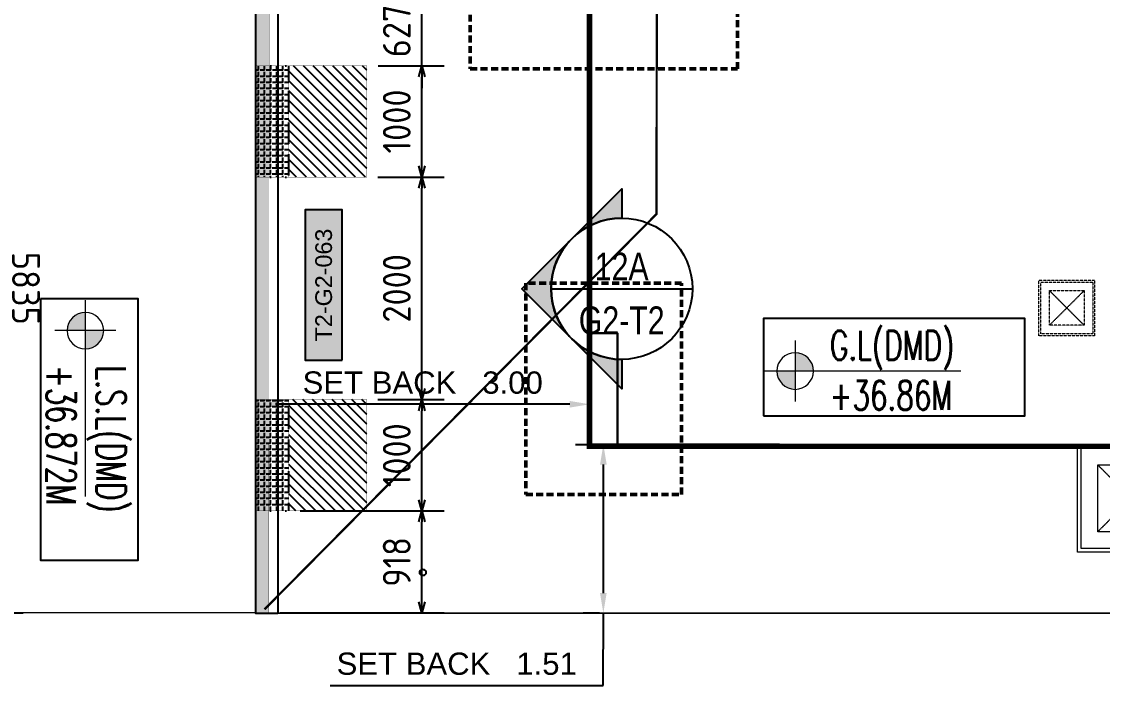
# Model space of a CAD drawing. Header units: centimetres. Extents: x -6122352 to 6876996, y -1694241 to 2592194.
# Drawn here: x 132226 to 141937, y -66823 to -60857 of the extents above; entities that cross this region are included whole.
import ezdxf
from ezdxf.enums import TextEntityAlignment as Align
from ezdxf.xclip import XClip

# ---------------------------------------------------------------- set-up
doc = ezdxf.new("R2010")
doc.units = ezdxf.units.CM
doc.header["$MEASUREMENT"] = 0
doc.header["$XCLIPFRAME"] = 2
doc.header["$PDMODE"] = 66
doc.header["$PDSIZE"] = 100
for name, pattern in [('23585-XR-AR-END-SETTING OUT PLAN$0$HIDDEN', [0.375, 0.25, -0.125]), ('CENTER', [2, 1.25, -0.25, 0.25, -0.25]), ('DASHED2', [0.375, 0.25, -0.125]), ('XR-AR-END-SETTING OUT PLAN$0$23261-XR-AR-SI-GF$0$HIDDEN', [0.375, 0.25, -0.125])]:
    doc.linetypes.add(name, pattern=pattern)
doc.layers.get('Defpoints').update_dxf_attribs({"color": 255, "linetype": 'CENTER'})
for name, color, linetype in [('00-MI-DIM', 7, 'Continuous'), ('23585-XR-AR-BOUNDARY WALLS AND SETBACKS$0$setback', 7, 'XR-AR-END-SETTING OUT PLAN$0$23261-XR-AR-SI-GF$0$HIDDEN'), ('@MI-FOOTINGS', 7, 'Continuous'), ('@MI-MEP', 7, 'Continuous'), ('@MI-REF LAYER', 7, 'Continuous'), ('@MI-TYPE-01', 30, 'Continuous'), ('@MI-TYPE-02', 6, 'Continuous'), ('B_TH_4', 7, 'Continuous'), ('PANEL-TAGS', 7, 'Continuous'), ('S-DIMENSION', 251, 'Continuous'), ('XREF1$0$S-LEVELS', 2, 'Continuous'), ('XREF1$0$TYPICAL NEW PROFILE', 3, 'Continuous')]:
    doc.layers.add(name, color=color, linetype=linetype)
for name, color, linetype, lineweight, true_color in [('08-Compound Wall-2', 6, 'Continuous', 25, 0xff00ff), ('23585-XR-AR-DAMAC PLOT LIMITS$0$1-End units', 7, 'Continuous', 5, 0xf8991e), ('23585-XR-AR-DAMAC PLOT LIMITS$0$1-Open Space', 7, 'Continuous', 5, 0x90cf5a)]:
    doc.layers.add(name, color=color, linetype=linetype, lineweight=lineweight, true_color=true_color)
for name, color, linetype, lineweight in [('23585-XR-AR-END-SETTING OUT PLAN$0$A-FLOR-UNDR', 8, '23585-XR-AR-END-SETTING OUT PLAN$0$HIDDEN', 5), ('@ Foundations', 4, 'DASHED2', 50), ('A-ANNO-TEXT', 3, 'Continuous', 25), ('XR-AR-END-SETTING OUT PLAN$0$23585-XR-AR-END-GROUND FLOOR$0$S-COLS', 51, 'Continuous', 40), ('XR-AR-END-SETTING OUT PLAN$0$23585-XR-AR-END-GROUND FLOOR$0$S-COLS-PATT', 8, 'Continuous', 5), ('XREF1$0$36-TAGLVL', 23, 'Continuous', 9)]:
    doc.layers.add(name, color=color, linetype=linetype, lineweight=lineweight)
doc.styles.add('Arial Narrow', font='ARIALN.TTF', dxfattribs={"width": 0.95, "height": 500})
doc.styles.add('PANELTAG_STYLE', font='arial.ttf')
doc.styles.add('Schueco-BEMSTIL', font='isocpeur.ttf', dxfattribs={"width": 0.9})
doc.styles.get("Standard").update_dxf_attribs({"font": 'arial.ttf'})
doc.styles.add('XREF1$0$DLT_TEXT', font='romans.shx', dxfattribs={"width": 0.7})
doc.dimstyles.new('MI- JWC-TXT-2.5 MM', dxfattribs={"dimscale": 1.5, "dimtxt": 2.5, "dimasz": 1, "dimexe": 2, "dimexo": 1, "dimgap": 1, "dimtad": 1, "dimdec": 0, "dimdsep": 46, "dimtxsty": 'Schueco-BEMSTIL', "dimblk": 'OPEN30', "dimcen": 0, "dimdle": 2, "dimclrd": 140, "dimclre": 8, "dimclrt": 40, "dimadec": 0, "dimazin": 2, "dimtfac": 1, "dimtdec": 0, "dimtix": 1, "dimtmove": 2, "dimatfit": 3, "dimldrblk": 'OPEN', "dimfxl": 2, "dimlwd": -1, "dimlwe": -1, "dimarcsym": 0})
doc.dimstyles.get("Standard").update_dxf_attribs({"dimtxt": 5, "dimasz": 0.5, "dimexe": 0.18, "dimexo": 0.0625, "dimgap": 0.09, "dimtad": 0, "dimtih": 1, "dimtoh": 1, "dimdec": 0, "dimzin": 0, "dimdsep": 46, "dimtxsty": 'Standard', "dimcen": 0.09, "dimadec": 0, "dimazin": 0, "dimtfac": 1, "dimtdec": 0, "dimtofl": 0, "dimtmove": 0, "dimatfit": 3, "dimfxl": 1, "dimtolj": 1, "dimtzin": 0, "dimarcsym": 0})

# ---------------------------------------------------------------- blocks, each defined once
blk = doc.blocks.new('23585-XR-AR-BOUNDARY WALLS AND SETBACKS')
at = {"layer": '08-Compound Wall-2'}
for points in [[(496559.739208506, 2768982.327076891), (496542.1177823653, 2768998.473096721), (496536.004029565, 2768991.800742978), (496531.950629939, 2768987.376943386), (496527.8972299393, 2768982.953143387), (496523.8438284184, 2768978.529541727), (496519.7902282792, 2768974.105741575), (496513.7425409908, 2768967.50540123), (496531.3636134808, 2768951.358759696)], [(496513.5336999983, 2768967.425499999), (496531.228499999, 2768951.2113), (496531.3636134805, 2768951.358759696)]]:
    blk.add_lwpolyline(points, dxfattribs=at)
at = {"layer": '23585-XR-AR-BOUNDARY WALLS AND SETBACKS$0$setback', "ltscale": 40, "const_width": 0.05}
blk.add_lwpolyline([(496556.6741001542, 2768981.202274867), (496542.2967960276, 2768994.375796448), (496538.1421869831, 2768989.841589371), (496534.0887982166, 2768985.417801631), (496530.0353982168, 2768980.994001632), (496525.9819525767, 2768976.570351822), (496521.9283484083, 2768972.146547273), (496517.7722339163, 2768967.610636459), (496532.1492828215, 2768954.436577055), (496536.3057524819, 2768958.97285092), (496540.3591508893, 2768963.396649184), (496544.4125508901, 2768967.820449183), (496548.4659508895, 2768972.244249184), (496552.5193508902, 2768976.668049183)], close=True, dxfattribs=at)
blk = doc.blocks.new('A$C9d9485f6')
at = {"layer": 'A-ANNO-TEXT', "rotation": 312.4881850805905}
blk.add_blockref('23585-XR-AR-BOUNDARY WALLS AND SETBACKS', (-2377088.534775567, -1504219.252137818), dxfattribs=at)
blk = doc.blocks.new('23585-XR-AR-DAMAC PLOT LIMITS')
at = {"layer": '23585-XR-AR-DAMAC PLOT LIMITS$0$1-End units', "color": 251, "true_color": 0x636466}
blk.add_lwpolyline([(496537.4117000001, 2768957.9595), (496531.2285000002, 2768951.211300001), (496513.5336999996, 2768967.4255), (496519.7165000001, 2768974.1733)], close=True, dxfattribs=at)
at = {"layer": '23585-XR-AR-DAMAC PLOT LIMITS$0$1-Open Space', "color": 251, "true_color": 0x636466}
blk.add_lwpolyline([(496513.5336999996, 2768967.4255), (496531.2285000002, 2768951.211300001), (496529.2017000001, 2768948.999299999), (496511.5071, 2768965.2139), (496493.8114999998, 2768981.4267), (496495.8382999999, 2768983.638699999)], close=True, dxfattribs=at)
blk = doc.blocks.new('A$Cf093b529')
at = {"layer": 'A-ANNO-TEXT'}
blk.add_blockref('23585-XR-AR-DAMAC PLOT LIMITS', (-495391.9901121984, -2768603.441896566), dxfattribs=at)
blk = doc.blocks.new('XR-AR-END-SETTING OUT PLAN$0$23585-XR-AR-END-GROUND FLOOR$0$A$C75a8815d')
at = {"layer": 'XR-AR-END-SETTING OUT PLAN$0$23585-XR-AR-END-GROUND FLOOR$0$S-COLS', "color": 252, "lineweight": 30}
blk.add_lwpolyline([(-0.02838230133056641, -3999.998283624649), (-0.0283818244934082, -2999.99828338623), (249.9716181755066, -2999.998282670975), (249.9716184139252, -3999.998283147812)], close=True, dxfattribs=at)
blk = doc.blocks.new('23585-XR-AR-END-SETTING OUT PLAN$0$MH-800')
at = {"ltscale": 5}
for p, q in [((-294.2866479934596, -650.7456844130211), (305.7133520064239, -50.74568441302017)), ((-294.2866479934596, -50.74568441302108), (305.7133520064239, -650.7456844130202))]:
    blk.add_line(p, q, dxfattribs=at)
for points in [[(-476.9225677270265, 131.8902353205449), (-476.9225677270265, -833.381604146587), (488.3492717399907, -833.381604146588), (488.3492717399907, 131.8902353205449)], [(-444.2866479934597, 99.25431558697892), (-444.2866479934596, -800.7456844130211), (455.7133520064239, -800.7456844130202), (455.7133520064241, 99.2543155869771)], [(-294.2866479934596, -50.74568441302108), (-294.2866479934596, -650.7456844130211), (305.7133520064239, -650.7456844130202), (305.7133520064239, -50.74568441302017)]]:
    blk.add_lwpolyline(points, close=True, dxfattribs=at)
blk = doc.blocks.new('XR-AR-END-SETTING OUT PLAN')
at = {"layer": '23585-XR-AR-END-SETTING OUT PLAN$0$A-FLOR-UNDR', "color": 8, "ltscale": 100, "xscale": -0.5182770836547854, "yscale": 0.5182770836547854, "zscale": 0.5182770836547854, "rotation": 270.0000009865863}
blk.add_blockref('23585-XR-AR-END-SETTING OUT PLAN$0$MH-800', (7466.668796461127, 2725.294538202917, -0.003005374467380919), dxfattribs=at)
at = {"layer": '23585-XR-AR-END-SETTING OUT PLAN$0$A-FLOR-UNDR', "color": 8, "ltscale": 100, "xscale": -1, "rotation": 270.0000009865863}
blk.add_blockref('23585-XR-AR-END-SETTING OUT PLAN$0$MH-800', (8215.359033365876, 1011.689828328039), dxfattribs=at)
at = {"layer": 'XR-AR-END-SETTING OUT PLAN$0$23585-XR-AR-END-GROUND FLOOR$0$S-COLS-PATT', "color": 8}
blk.add_blockref('XR-AR-END-SETTING OUT PLAN$0$23585-XR-AR-END-GROUND FLOOR$0$A$C75a8815d', (3000.129344239831, 5499.998310089111), dxfattribs=at)
blk = doc.blocks.new('END UNIT')
at = {"xscale": 0.001, "yscale": 0.001, "zscale": 0.001}
blk.add_blockref('XR-AR-END-SETTING OUT PLAN', (-9.150201729830158, 0), dxfattribs=at)
blk = doc.blocks.new('TH_4')
blk.add_blockref('END UNIT', (495802.3053798428, 2769130.514097063))
blk = doc.blocks.new('A$C780da55d')
at = {"layer": 'S-DIMENSION'}
blk.add_circle((0, 0), 0.02813349758424844, dxfattribs=at)
at = {"layer": 'B_TH_4', "xscale": 1.000039159572381, "yscale": 1.000039159572381, "zscale": 1.000039159572381}
blk.add_blockref('TH_4', (-495814.0704651335, -2769239.302089663), dxfattribs=at)
blk = doc.blocks.new('23585-XR-AR-MALDIVE-2$0$TH_4')
blk.add_blockref('A$C780da55d', (495794.655359471, 2769130.864096801))
at = {"layer": '@ Foundations', "linetype": 'DASHED2', "ltscale": 0.25}
for points in [[(495797.4803292943, 2769135.389769025), (495797.4803292943, 2769137.189769024), (495795.0803292943, 2769137.189769024), (495795.0803292943, 2769135.389769025)], [(495795.5803292943, 2769131.564769024), (495796.9803292943, 2769131.564769024), (495796.9803292943, 2769133.464769024), (495795.5803292943, 2769133.464769024)]]:
    blk.add_lwpolyline(points, close=True, dxfattribs=at)
blk = doc.blocks.new('A$C648f3c42')
at = {"color": 1, "true_color": 0xeb0000, "const_width": 0.01}
blk.add_lwpolyline([(33.15262363292277, 0.0001893071457743645), (27.15261880028993, 0.0001524444669485092), (21.15261396672577, 0.0001155796926468611), (15.15260913362727, 7.871724665164948e-05), (9.152604300063103, 4.185270518064499e-05), (0, 0), (0.0005651502870023251, 24.00012975768186), (9.152604304254055, 24.00019629951566), (15.15274425270036, 24.00008570449427), (21.15260162623599, 23.9999874541536), (27.15260645840317, 24.00002431729808), (33.15261129243299, 24.00006118137389), (42.30280754901469, 24.00006668013521), (42.30267243040726, 5.969149060547352e-05)], close=True, dxfattribs=at)
blk = doc.blocks.new('XREF1$0$LVL  ATTR')
at = {"color": 7}
blk.add_wipeout([(-0.33727806633866564, 0.38352486299273547), (1.8973092599409713, 0.38352486299273547), (1.8973092599409713, -0.45047952129880775), (-0.33727806633866564, -0.4504795212988073)], dxfattribs=at)
at = {"layer": 'XREF1$0$36-TAGLVL', "extrusion": (-4.888139810645865e-07, 1.406522031717416e-17, 0.9999999999998805)}
h = blk.add_hatch(color=252, dxfattribs=at)
h.paths.add_polyline_path([(-0.06536514837319736, 0.1562500046566129, 0.4142135623730951), (-0.2216151483731973, 4.656612873077392e-09), (-0.06536514837319736, 4.656612873077392e-09)])
h.paths.add_polyline_path([(0.09088485162680264, 4.656612873077392e-09), (-0.06536514837319736, 4.656612873077392e-09), (-0.06536514837319736, -0.1562499953433871, 0.4142135623730951)])
at = {"layer": 'XREF1$0$36-TAGLVL', "extrusion": (-4.888139810645865e-07, 1.406522031717408e-17, 0.9999999999998805)}
for p, q in [((-0.06536515014719235, -0.2604166821887048), (-0.06536515014719235, 0.2604166511446238)), ((1.351057254982072, -1.396983861923218e-08, 5.262988010916589e-07), (-0.3253053234689158, -1.396983861923218e-08, -1.018362459642307e-07))]:
    blk.add_line(p, q, dxfattribs=at)
blk.add_circle((-0.06536514830387681, -4.494034574497252e-25, 3.195139836529895e-08), 0.15625, dxfattribs=at)
at = {"layer": 'XREF1$0$S-LEVELS', "color": 1}
blk.add_lwpolyline([(-0.3372780663386656, 0.3835248629927364), (1.897309259940972, 0.3835248629927364), (1.897309259940972, -0.4504795212988069), (-0.3372780663386656, -0.4504795212988069)], close=True, dxfattribs=at)
at = {"layer": 'XREF1$0$TYPICAL NEW PROFILE', "color": 3, "style": 'XREF1$0$DLT_TEXT', "width": 0.7}
for tag, p in [('+0.00M', (0.2413431143818681, 0.067100426539497, -0.0001437184612911057)), ('S.S.L', (0.2413431143818681, -0.3452672204089993, -0.0001437184612911057))]:
    blk.add_attdef(tag, p, '', height=0.2500000000000001, dxfattribs=at)
blk = doc.blocks.new('*D751')
at = {"color": 0, "lineweight": -2, "transparency": 16777216}
for p, q in [((494320.6713823844, 2767860.664908514), (494320.6713823844, 2767861.140714447)), ((494317.668926844, 2767860.9845614), (494317.668926844, 2767860.780714447)), ((494320.4913823844, 2767860.960714447), (494317.848926844, 2767860.960714447))]:
    blk.add_line(p, q, dxfattribs=at)
at = {"color": 0, "transparency": 16777216}
for points in [[(494317.848926844, 2767860.990714447), (494317.848926844, 2767860.930714448), (494317.668926844, 2767860.960714447)], [(494320.4913823844, 2767860.990714447), (494320.4913823844, 2767860.930714448), (494320.6713823844, 2767860.960714447)]]:
    blk.add_solid(points, dxfattribs=at)
at = {"layer": 'Defpoints', "color": 0, "transparency": 16777216}
for p in [(494317.668926844, 2767861.0470614), (494317.668926844, 2767860.960714447), (494320.6713823844, 2767860.602408514)]:
    blk.add_point(p, dxfattribs=at)
at = {"color": 0, "transparency": 16777216, "insert": (494319.1701546141, 2767861.154193301), "char_height": 0.2, "attachment_point": 5}
blk.add_mtext('\\A1;SET BACK   3.00', dxfattribs=at)
blk = doc.blocks.new('*D753')
at = {"color": 0, "lineweight": -2, "transparency": 16777216}
for p, q in [((494320.542642182, 2767860.599214392), (494320.9734933135, 2767860.599214392)), ((494320.7934933135, 2767859.264396453), (494320.7934933135, 2767860.419214392)), ((494320.7589139972, 2767859.084396453), (494320.6134933135, 2767859.084396453)), ((494320.7934933135, 2767858.434053895), (494320.7934933135, 2767859.084396453)), ((494318.3388139138, 2767858.434053895), (494320.7934933135, 2767858.434053895))]:
    blk.add_line(p, q, dxfattribs=at)
at = {"color": 0, "transparency": 16777216}
for points in [[(494320.7634933135, 2767860.419214392), (494320.8234933135, 2767860.419214392), (494320.7934933135, 2767860.599214392)], [(494320.7634933135, 2767859.264396453), (494320.8234933135, 2767859.264396453), (494320.7934933135, 2767859.084396453)]]:
    blk.add_solid(points, dxfattribs=at)
at = {"layer": 'Defpoints', "color": 0, "transparency": 16777216}
for p in [(494320.480142182, 2767860.599214392), (494320.7934933135, 2767860.599214392), (494320.8214139972, 2767859.084396453)]:
    blk.add_point(p, dxfattribs=at)
at = {"color": 0, "transparency": 16777216, "insert": (494319.4761536143, 2767858.627464535), "char_height": 0.2, "attachment_point": 5}
blk.add_mtext('\\A1;SET BACK   1.51', dxfattribs=at)
blk = doc.blocks.new('T1-FOOTING')
at = {"transparency": 33554679}
h = blk.add_hatch(dxfattribs=at)
h.set_pattern_fill('ANGLE', color=256, scale=500)
h.set_pattern_definition([(0, (0, 0), (0, 137.5), [100, -37.5]), (90, (0, 0), (-137.5, 8.419446744138054e-15), [100, -37.5])])
h.paths.add_polyline_path([(-500, -300.0000000000218), (499.9999999999964, -300.0000000000218), (499.9999999999964, -1.818989403545856e-11), (-500, -1.818989403545856e-11)])
h.paths.add_polyline_path([(-499.75, -299.7500000000218), (499.7499999999964, -299.7500000000218), (499.7499999999964, -0.2500000000181899), (-499.75, -0.2500000000181899)], flags=16)
h = blk.add_hatch(dxfattribs=at)
h.set_pattern_fill('ANGLE', color=8, scale=200)
h.set_pattern_definition([(0, (0, 0), (0, 55.00000000000001), [40, -15]), (90, (0, 0), (-55.00000000000001, 3.367778697655222e-15), [40, -15])])
h.paths.add_polyline_path([(500.0000000000025, -300.0000000000218), (500.0000000000035, -1.818989403545856e-11), (-500, -1.816147232602816e-11), (-499.9999999999989, -300.0000000000291)])
h = blk.add_hatch(dxfattribs=at)
h.set_pattern_fill('ANSI31', color=8, scale=500)
h.set_pattern_definition([(45, (0, 0), (-44.19417382415922, 44.19417382415922), [])])
h.paths.add_polyline_path([(500, -1000.000000000015), (500.0000000000025, -300.0000000000218), (-499.9999999999989, -300.000000000029), (-499.9999999999964, -1000.000000000011)])
at = {"layer": '@MI-TYPE-01', "color": 240, "linetype": 'DASHED2', "true_color": 0xed1f24}
blk.add_line((-500.0000000000073, -300.0000000000291), (499.9999999999964, -300.0000000000218), dxfattribs=at)
at = {"layer": '@MI-TYPE-01', "color": 240, "true_color": 0xed1f24, "const_width": 2.5}
blk.add_lwpolyline([(-500, -1.818989403545856e-11), (500.0000000000036, -1.818989403545856e-11), (500, -1000.000000000015), (-499.9999999999964, -1000.000000000011)], close=True, dxfattribs=at)
blk = doc.blocks.new('A$C90a9385a')
at = {"layer": '@MI-TYPE-02'}
h = blk.add_hatch(color=256, dxfattribs=at)
h.dxf.hatch_style = 1
h.paths.add_polyline_path([(5835.000000000029, 0), (0, 0), (0, -120), (5835, -120)])
at = {"layer": '@MI-TYPE-02', "const_width": 2.5}
blk.add_lwpolyline([(5835.000000000029, 0), (0, 0), (0, -120), (5835, -120)], close=True, dxfattribs=at)
at = {"layer": '@MI-FOOTINGS', "color": 240, "true_color": 0xed1f24}
for p in [(1417.536642821826, 0.872473891977279), (4417.536642821826, 0.8724738919918309)]:
    blk.add_blockref('T1-FOOTING', p, dxfattribs=at)
blk = doc.blocks.new('_Open30')
at = {"color": 0, "linetype": 'ByBlock', "lineweight": -2}
for p, q in [((-1, 0.26794919), (0, 0)), ((0, 0), (-1, -0.26794919)), ((0, 0), (-1, 0))]:
    blk.add_line(p, q, dxfattribs=at)
blk = doc.blocks.new('*D1343')
at = {"color": 8, "transparency": 16777216}
for p, q in [((390.6227459281819, -47080.80116095192), (1684.684925263748, -47080.80116095192)), ((211.3308254611179, -47998.30569433885), (1684.684925263748, -47998.30569433885))]:
    blk.add_line(p, q, dxfattribs=at)
at = {"color": 140, "transparency": 16777216}
blk.add_line((1484.684925263748, -47898.30569433885), (1484.684925263748, -47180.80116095192), dxfattribs=at)
at = {"layer": 'Defpoints', "color": 0, "transparency": 16777216}
for p in [(290.6227459281819, -47080.80116095192), (1484.684925263748, -47080.80116095192), (111.3308254611179, -47998.30569433885)]:
    blk.add_point(p, dxfattribs=at)
at = {"color": 140, "transparency": 16777216, "xscale": 100, "yscale": 100, "zscale": 100}
for p, rotation in [((1484.684925263748, -47080.80116095192), 90), ((1484.684925263748, -47998.30569433885), 270)]:
    blk.add_blockref('_Open30', p, dxfattribs=dict(at, rotation=rotation))
at = {"color": 40, "transparency": 16777216, "insert": (1259.684925263734, -47539.55342764538), "char_height": 250, "attachment_point": 5, "rotation": 90, "style": 'Schueco-BEMSTIL'}
blk.add_mtext('918', dxfattribs=at)
blk = doc.blocks.new('_Open')
at = {"color": 0, "linetype": 'ByBlock', "lineweight": -2}
for p, q in [((-1, 0.1666666666666667), (0, 0)), ((-1, -0.1666666666666667), (0, 0)), ((0, 0), (-1, 0))]:
    blk.add_line(p, q, dxfattribs=at)
blk = doc.blocks.new('*D1344')
at = {"color": 8, "transparency": 16777216}
for p, q in [((1090.801907083369, -46080.92659767708), (1684.684925263748, -46080.92659767708)), ((390.6227459281819, -47080.80116095192), (1684.684925263749, -47080.80116095192))]:
    blk.add_line(p, q, dxfattribs=at)
at = {"color": 140, "transparency": 16777216}
blk.add_line((1484.684925263748, -46980.80116095192), (1484.684925263748, -46180.92659767708), dxfattribs=at)
at = {"layer": 'Defpoints', "color": 0, "transparency": 16777216}
for p in [(990.8019070833693, -46080.92659767708), (1484.684925263748, -46080.92659767708), (290.6227459281819, -47080.80116095192)]:
    blk.add_point(p, dxfattribs=at)
at = {"color": 140, "transparency": 16777216, "xscale": 100, "yscale": 100, "zscale": 100}
for p, rotation in [((1484.684925263748, -46080.92659767708), 90), ((1484.684925263748, -47080.80116095192), 270)]:
    blk.add_blockref('_Open30', p, dxfattribs=dict(at, rotation=rotation))
at = {"color": 40, "transparency": 16777216, "insert": (1259.684925263735, -46580.86387931449), "char_height": 250, "attachment_point": 5, "rotation": 90, "style": 'Schueco-BEMSTIL'}
blk.add_mtext('1000', dxfattribs=at)
blk = doc.blocks.new('*D1345')
at = {"color": 8, "transparency": 16777216}
for p, q in [((1091.16025186563, -44080.92662977983), (1684.684925263748, -44080.92662977983)), ((1090.801907083369, -46080.92659767708), (1684.684925263749, -46080.92659767708))]:
    blk.add_line(p, q, dxfattribs=at)
at = {"color": 140, "transparency": 16777216}
blk.add_line((1484.684925263749, -45980.92659767708), (1484.684925263748, -44180.92662977983), dxfattribs=at)
at = {"layer": 'Defpoints', "color": 0, "transparency": 16777216}
for p in [(991.1602518656296, -44080.92662977983), (1484.684925263748, -44080.92662977983), (990.8019070833693, -46080.92659767708)]:
    blk.add_point(p, dxfattribs=at)
at = {"color": 140, "transparency": 16777216, "xscale": 100, "yscale": 100, "zscale": 100}
for p, rotation in [((1484.684925263748, -44080.92662977983), 90), ((1484.684925263749, -46080.92659767708), 270)]:
    blk.add_blockref('_Open30', p, dxfattribs=dict(at, rotation=rotation))
at = {"color": 40, "transparency": 16777216, "insert": (1259.684925263736, -45080.92661372845), "char_height": 250, "attachment_point": 5, "rotation": 90, "style": 'Schueco-BEMSTIL'}
blk.add_mtext('2000', dxfattribs=at)
blk = doc.blocks.new('*D1346')
at = {"color": 8, "transparency": 16777216}
for p, q in [((1091.339424256701, -43080.92664583121), (1684.684925263749, -43080.92664583121)), ((1091.16025186563, -44080.92662977983), (1684.684925263749, -44080.92662977983))]:
    blk.add_line(p, q, dxfattribs=at)
at = {"color": 140, "transparency": 16777216}
blk.add_line((1484.684925263749, -43980.92662977983), (1484.684925263748, -43180.92664583121), dxfattribs=at)
at = {"layer": 'Defpoints', "color": 0, "transparency": 16777216}
for p in [(991.3394242567015, -43080.92664583121), (1484.684925263748, -43080.92664583121), (991.1602518656296, -44080.92662977983)]:
    blk.add_point(p, dxfattribs=at)
at = {"color": 140, "transparency": 16777216, "xscale": 100, "yscale": 100, "zscale": 100}
for p, rotation in [((1484.684925263748, -43080.92664583121), 90), ((1484.684925263749, -44080.92662977983), 270)]:
    blk.add_blockref('_Open30', p, dxfattribs=dict(at, rotation=rotation))
at = {"color": 40, "transparency": 16777216, "insert": (1259.684925263736, -43580.92663780552), "char_height": 250, "attachment_point": 5, "rotation": 90, "style": 'Schueco-BEMSTIL'}
blk.add_mtext('1000', dxfattribs=at)
blk = doc.blocks.new('*D1347')
at = {"color": 140, "transparency": 16777216}
for p, q in [((1484.684925263749, -42353.51095627668), (1484.684925263749, -42253.51095627668)), ((1484.684925263749, -43080.92664583121), (1484.684925263749, -42453.51095627668)), ((1484.684925263749, -43180.92664583121), (1484.684925263749, -43280.92664583121))]:
    blk.add_line(p, q, dxfattribs=at)
at = {"color": 8, "transparency": 16777216}
for p, q in [((1092.140814234981, -42453.51095627668), (1684.684925263749, -42453.51095627668)), ((1091.339424256701, -43080.92664583121), (1684.684925263749, -43080.92664583121))]:
    blk.add_line(p, q, dxfattribs=at)
at = {"layer": 'Defpoints', "color": 0, "transparency": 16777216}
for p in [(992.1408142349812, -42453.51095627668), (1484.684925263749, -42453.51095627668), (991.3394242567015, -43080.92664583121)]:
    blk.add_point(p, dxfattribs=at)
at = {"color": 140, "transparency": 16777216, "xscale": 100, "yscale": 100, "zscale": 100}
for p, rotation in [((1484.684925263749, -42453.51095627668), 270), ((1484.684925263749, -43080.92664583121), 90)]:
    blk.add_blockref('_Open30', p, dxfattribs=dict(at, rotation=rotation))
at = {"color": 40, "transparency": 16777216, "insert": (1259.684925263736, -42767.21880105394), "char_height": 250, "attachment_point": 5, "rotation": 90, "style": 'Schueco-BEMSTIL'}
blk.add_mtext('627', dxfattribs=at)
blk = doc.blocks.new('*D913')
at = {"layer": '@MI-TYPE-02', "color": 8, "transparency": 16777216}
for p, q in [((382582.7776329704, -191426.2165926812), (383394.4985226489, -191426.0711547175)), ((382583.8231038728, -197261.2164990215), (383395.5439934693, -197261.0710610578))]:
    blk.add_line(p, q, dxfattribs=at)
at = {"layer": '@MI-TYPE-02', "color": 140, "transparency": 16777216}
blk.add_line((383195.5260794419, -197161.1068971384), (383194.516443097, -191526.1069875878), dxfattribs=at)
at = {"layer": 'Defpoints', "color": 0, "transparency": 16777216}
for p in [(382482.7776345755, -191426.2345099189), (383194.4985258593, -191426.1069891929), (382483.823105478, -197261.2344162592)]:
    blk.add_point(p, dxfattribs=at)
at = {"layer": '@MI-TYPE-02', "color": 140, "transparency": 16777216, "xscale": 100, "yscale": 100, "zscale": 100}
for p, rotation in [((383194.4985258593, -191426.1069891929), 90.01026582106833), ((383195.5439966797, -197261.1068955332), 270.0102658210683)]:
    blk.add_blockref('_Open30', p, dxfattribs=dict(at, rotation=rotation))
at = {"layer": '@MI-TYPE-02', "color": 40, "transparency": 16777216, "insert": (383420.0212576578, -194343.5666285782), "char_height": 250, "attachment_point": 5, "rotation": 270.01026582106834, "style": 'Schueco-BEMSTIL'}
blk.add_mtext('5835', dxfattribs=at)
blk = doc.blocks.new('PANELTAG')
at = {"layer": 'PANEL-TAGS', "color": 1}
blk.add_lwpolyline([(-13.5, -3.3), (13.5, -3.3), (13.5, 3.3), (-13.5, 3.3)], close=True, dxfattribs=at)
at = {"layer": 'PANEL-TAGS', "color": 40, "true_color": 0xffd700}
blk.add_solid([(-13.5, -3.3), (13.5, -3.3), (-13.5, 3.3), (13.5, 3.3)], dxfattribs=at)
at = {"layer": 'PANEL-TAGS', "color": 5, "style": 'PANELTAG_STYLE'}
blk.add_attdef('TAGNO', text='', height=3, dxfattribs=at).set_placement((0, 0), align=Align.CENTER)
blk = doc.blocks.new('*U1430')
h = blk.add_hatch(color=94)
edge = h.paths.add_edge_path()
edge.add_line((-5.853590386044781e-15, -6.350000000000011), (-3.839567134987508e-15, -8.98025612106916))
edge.add_line((-3.839567134987508e-15, -8.98025612106916), (-8.98025612106916, -1.4210854715202e-14))
edge.add_line((-8.98025612106916, -1.364422505680946e-14), (-1.243449787580175e-14, 8.980256121069147))
edge.add_line((-1.308023176029987e-14, 8.980256121069147), (-6.554262137165959e-15, 6.349999999999988))
edge.add_arc((-2.326472348102011e-15, -1.154631945610163e-14), 6.35, 90.00000000000004, 269.9999999999999)
at = {"color": 94}
blk.add_line((-6.35, -5.639932965095795e-15), (6.35, -1.127986593019159e-14), dxfattribs=at)
for points in [[(-5.853590386044781e-15, -6.350000000000011), (-3.839567134987508e-15, -8.98025612106916), (-8.98025612106916, -1.364422505680946e-14), (-1.308023176029987e-14, 8.980256121069147), (-6.554262137165959e-15, 6.349999999999988, 0.9999999999999994)], [(-4.490128060534579, 4.490128060534578, 0.4142135623730951), (-4.490128060534578, -4.49012806053458), (-8.98025612106916, -1.236372533598709e-15), (-4.490128060534585, 4.490128060534578)]]:
    blk.add_lwpolyline(points, format="xyb", close=True)
blk.add_circle((-1.409983241273949e-15, -5.639932965095795e-15), 6.35, dxfattribs=at)
at = {"style": 'Arial Narrow', "width": 0.95, "flags": 8}
blk.add_attdef('VIEWNUMBER', text='', height=2.5, dxfattribs=at).set_placement((-1.409983241273949e-15, -5.639932965095795e-15), align=Align.BOTTOM_CENTER)
blk.add_attdef('SHEETNUMBER', text='', height=2.5, dxfattribs=at).set_placement((-1.409983241273949e-15, -1.587500000000005), align=Align.TOP_CENTER)
blk = doc.blocks.new('A$C547b7078')
at = {"color": 1, "true_color": 0xeb0000, "const_width": 0.01}
blk.add_lwpolyline([(35.15050103946123, -21.37135449005291), (29.15049620682839, -21.37139135273173), (23.15049137326423, -21.37142821727321), (17.15048654016573, -21.37146507995203), (11.15048170660157, -21.3715019444935), (1.997877406538464, -21.37154379719868), (1.998442556825466, 2.628585960250348), (11.15048171079252, 2.628652502316982), (17.15062165923882, 2.628541907295585), (23.15047903277446, 2.628443656954914), (29.15048386494163, 2.628480520099401), (35.15048869897146, 2.628517384175211), (44.30068495555315, 2.628522882703692), (44.30054983694572, -21.37148410547525)], close=True, dxfattribs=at)
dim = blk.add_linear_dim(base=(1.997923623304814, -19.49521138612181), p1=(5.00037916371366, -19.85351731907576), p2=(1.997923623304814, -19.40886443341151), text='SET BACK   <>', dimstyle='Standard', override={"dimtxt": 0.2, "dimtad": 1, "dimtih": 0, "dimdec": 2})
dim.commit()
dim.dimension.update_dxf_attribs({"geometry": '*D751', "text_midpoint": (3.499151393480133, -19.30173253221437), "insert": (-494315.6710032207, -2767880.455925833)})
dim = blk.add_linear_dim(base=(5.122490092820954, -19.85671144165099), p1=(5.150410776317585, -21.37152938125655), p2=(4.809138961136341, -19.85671144258231), angle=90, text='SET BACK   <>', dimstyle='Standard', override={"dimtxt": 0.2, "dimtad": 1, "dimtih": 0, "dimdec": 2, "dimtmove": 1})
dim.commit()
dim.dimension.update_dxf_attribs({"geometry": '*D753', "text_midpoint": (4.445290861127432, -22.02187193930149), "dimtype": 128, "insert": (-494315.6710032207, -2767880.455925833)})
blk = doc.blocks.new('T1-PARTITION PLAN')
at = {"layer": '@MI-TYPE-02', "rotation": 89.98973417812736}
blk.add_blockref('A$C90a9385a', (-8.669172612717375, -47998.2841936519), dxfattribs=at)
for base, p1, p2, picture, middle, set_off in [((1484.684925263808, -42453.51095627668), (991.3394242567599, -43080.9266458312), (992.1408142350397, -42453.51095627667), '*D1347', (1259.684925263795, -42767.21880105394), (5.88897819397971e-11, 0)), ((1484.684925263733, -43080.92664583121), (991.1602518656141, -44080.92662977982), (991.339424256686, -43080.9266458312), '*D1346', (1259.684925263721, -43580.92663780552), (-1.500666257925332e-11, 0)), ((1484.684925263728, -44080.92662977984), (990.8019070833483, -46080.92659767708), (991.1602518656085, -44080.92662977982), '*D1345', (1259.684925263715, -45080.92661372846), (-2.05773176276125e-11, -7.275957614183426e-12))]:
    dim = blk.add_linear_dim(base=base, p1=p1, p2=p2, angle=90, dimstyle='MI- JWC-TXT-2.5 MM')
    dim.commit()
    dim.dimension.update_dxf_attribs({"geometry": picture, "text_midpoint": middle, "insert": set_off})
for base, p1, p2, picture, middle in [((1484.684925263748, -46080.92659767708), (290.6227459281818, -47080.8011609519), (990.8019070833689, -46080.92659767707), '*D1344', (1259.684925263735, -46580.86387931449)), ((1484.684925263748, -47080.80116095192), (111.3308254611179, -47998.30569433884), (290.6227459281818, -47080.8011609519), '*D1343', (1259.684925263734, -47539.55342764538))]:
    dim = blk.add_linear_dim(base=base, p1=p1, p2=p2, angle=90, dimstyle='MI- JWC-TXT-2.5 MM')
    dim.commit()
    dim.dimension.update_dxf_attribs({"geometry": picture, "text_midpoint": middle})
blk = doc.blocks.new('T1-PARTITON 2')
at = {"layer": '@MI-TYPE-02'}
dim = blk.add_linear_dim(base=(710.6754203813034, 5835.127427066211), p1=(0, 0), p2=(-1.045470902463421, 5834.999906340265), angle=90.01026582106833, dimstyle='MI- JWC-TXT-2.5 MM', dxfattribs=at)
dim.commit()
dim.dimension.update_dxf_attribs({"geometry": '*D913', "text_midpoint": (936.198152179888, 2917.667787680926), "insert": (-382483.823105478, 197261.2344162591)})

msp = doc.modelspace()

# ---------------------------------------------------------------- block references
at = {"layer": '@MI-REF LAYER', "xscale": 1000, "yscale": 1000, "zscale": 1000}
msp.add_blockref('A$C9d9485f6', (-23958.95045533385, 48155.57226163784), dxfattribs=at)
at = {"layer": '@MI-REF LAYER', "xscale": 1000, "yscale": 1000, "zscale": 1000, "rotation": 312.4882903633292}
msp.add_blockref('A$Cf093b529', (-891608.7329339073, 539022.7201118186), dxfattribs=at)

# ---------------------------------------------------------------- next in the draw order: block references
at = {"layer": '@MI-REF LAYER'}
ref = msp.add_blockref('23585-XR-AR-MALDIVE-2$0$TH_4', (-496151301.9159901, -2769108451.800584), dxfattribs=dict(at, xscale=1000, yscale=1000, zscale=1000, rotation=359.9898100352379))
XClip(ref).set_block_clipping_path([(495835.3953325448, 2769154.4396940554), (495826.3052454812, 2769154.3996857116), (495820.3052412018, 2769154.399648848), (495814.30523636914, 2769154.399611985), (495808.30537674366, 2769154.399710235), (495802.3052365903, 2769154.3998208307), (495793.35321120196, 2769154.429756117), (495793.3526341284, 2769130.4996254453), (495835.3953434096, 2769130.4996848367)])
at = {"layer": '@MI-REF LAYER', "color": 7}
ref = msp.add_blockref('XREF1$0$LVL  ATTR', (132799.3612908451, -63703.1925696313, -1.028711233885912e-09), dxfattribs=dict(at, xscale=-1051.480567989675, yscale=1051.480567989676, zscale=1051.480567989675, rotation=89.99007200703787))
ref.add_attrib('S.S.L', 'L.S.L(DMD)', (132899.4908061902, -63946.25625996502, -0.1511171703383115), dxfattribs={"layer": 'XREF1$0$TYPICAL NEW PROFILE', "color": 3, "height": 262.8701419974187, "rotation": 269.9900753084731, "style": 'XREF1$0$DLT_TEXT', "width": 0.7})
ref.add_attrib('+0.00M', '+36.872M ', (132450.1562072563, -63943.95289689397, -0.1511171703383115), dxfattribs={"layer": 'XREF1$0$TYPICAL NEW PROFILE', "color": 3, "height": 262.8701419974187, "rotation": 269.9900753084731, "style": 'XREF1$0$DLT_TEXT', "width": 0.7})

# ---------------------------------------------------------------- next in the draw order: linework, layer by layer
at = {"layer": '@MI-REF LAYER', "color": 1, "const_width": 19.99999999999999}
msp.add_lwpolyline([(134409.0374625247, -66138.98554378467), (137930.1981407029, -62586.62395011177), (137938.5892289476, -58072.32428987256), (138802.9050769478, -58071.46180195033), (137938.5892289476, -58072.32428987256), (137937.7093123889, -46400.30721805007), (134445.7837531773, -42284.12033647423)], dxfattribs=at)

# ---------------------------------------------------------------- next in the draw order: block references
at = {"layer": '00-MI-DIM'}
ref = msp.add_blockref('*U1430', (137618.0032385935, -63257.99250352283), dxfattribs=dict(at, xscale=100, yscale=100, zscale=100))
ref.add_attrib('VIEWNUMBER', '12A', dxfattribs={"layer": '0', "height": 250, "style": 'Arial Narrow', "width": 0.95}).set_placement((137618.0032385935, -63257.99250352283), align=Align.BOTTOM_CENTER)
ref.add_attrib('SHEETNUMBER', 'G2-T2', dxfattribs={"layer": '0', "height": 250, "style": 'Arial Narrow', "width": 0.95}).set_placement((137618.0032385935, -63416.74250352283), align=Align.TOP_CENTER)
at = {"layer": '@MI-MEP', "color": 10, "xscale": 1000, "yscale": 1000, "zscale": 1000, "rotation": 359.9898100328849}
msp.add_blockref('A$C648f3c42', (134328.4023353714, -66172.00613632877), dxfattribs=at)
at = {"layer": '@MI-TYPE-01', "rotation": 359.977467402098}
msp.add_blockref('T1-PARTITON 2', (131327.5857077284, -66171.48470554907), dxfattribs=at)
at = {"layer": 'PANEL-TAGS'}
ref = msp.add_blockref('PANELTAG', (134939.9409700404, -63224.1051528235), dxfattribs=dict(at, xscale=50.00000000000001, yscale=50.00000000000001, zscale=50.00000000000001, rotation=90.00000000000001))
ref.add_attrib('TAGNO', 'T2-G2-063', dxfattribs={"color": 5, "height": 150, "rotation": 90, "style": 'PANELTAG_STYLE'}).set_placement((134939.9409700404, -63224.1051528235), align=Align.MIDDLE_CENTER)

# ---------------------------------------------------------------- next in the draw order: block references
at = {"layer": '@MI-REF LAYER', "color": 7}
ref = msp.add_blockref('XREF1$0$LVL  ATTR', (139245.2973983713, -63997.73815108591, -1.028711233885912e-09), dxfattribs=dict(at, xscale=-1051.480567989675, yscale=1051.480567989676, zscale=1051.480567989675, rotation=179.9900720309284))
ref.add_attrib('S.S.L', 'G.L(DMD)', (139488.361088705, -63897.60863574086, -0.1511171703383115), dxfattribs={"layer": 'XREF1$0$TYPICAL NEW PROFILE', "color": 3, "height": 262.8701419974187, "rotation": 359.9900753219566, "style": 'XREF1$0$DLT_TEXT', "width": 0.7})
ref.add_attrib('+0.00M', '+36.86M ', (139486.0577262489, -64346.94323474296, -0.1511171703383115), dxfattribs={"layer": 'XREF1$0$TYPICAL NEW PROFILE', "color": 3, "height": 262.8701419974187, "rotation": 359.9900753219566, "style": 'XREF1$0$DLT_TEXT', "width": 0.7})

# ---------------------------------------------------------------- next in the draw order: block references
at = {"layer": '@MI-REF LAYER', "color": 10, "xscale": 1000, "yscale": 1000, "zscale": 1000, "rotation": 359.9898100364956}
msp.add_blockref('A$C547b7078', (132334.325857243, -44800.10735790376), dxfattribs=at)
at = {"layer": '@MI-TYPE-01'}
msp.add_blockref('T1-PARTITION PLAN', (134337.1482707853, -18173.2455697997), dxfattribs=at)

doc.saveas('drawing.dxf')
